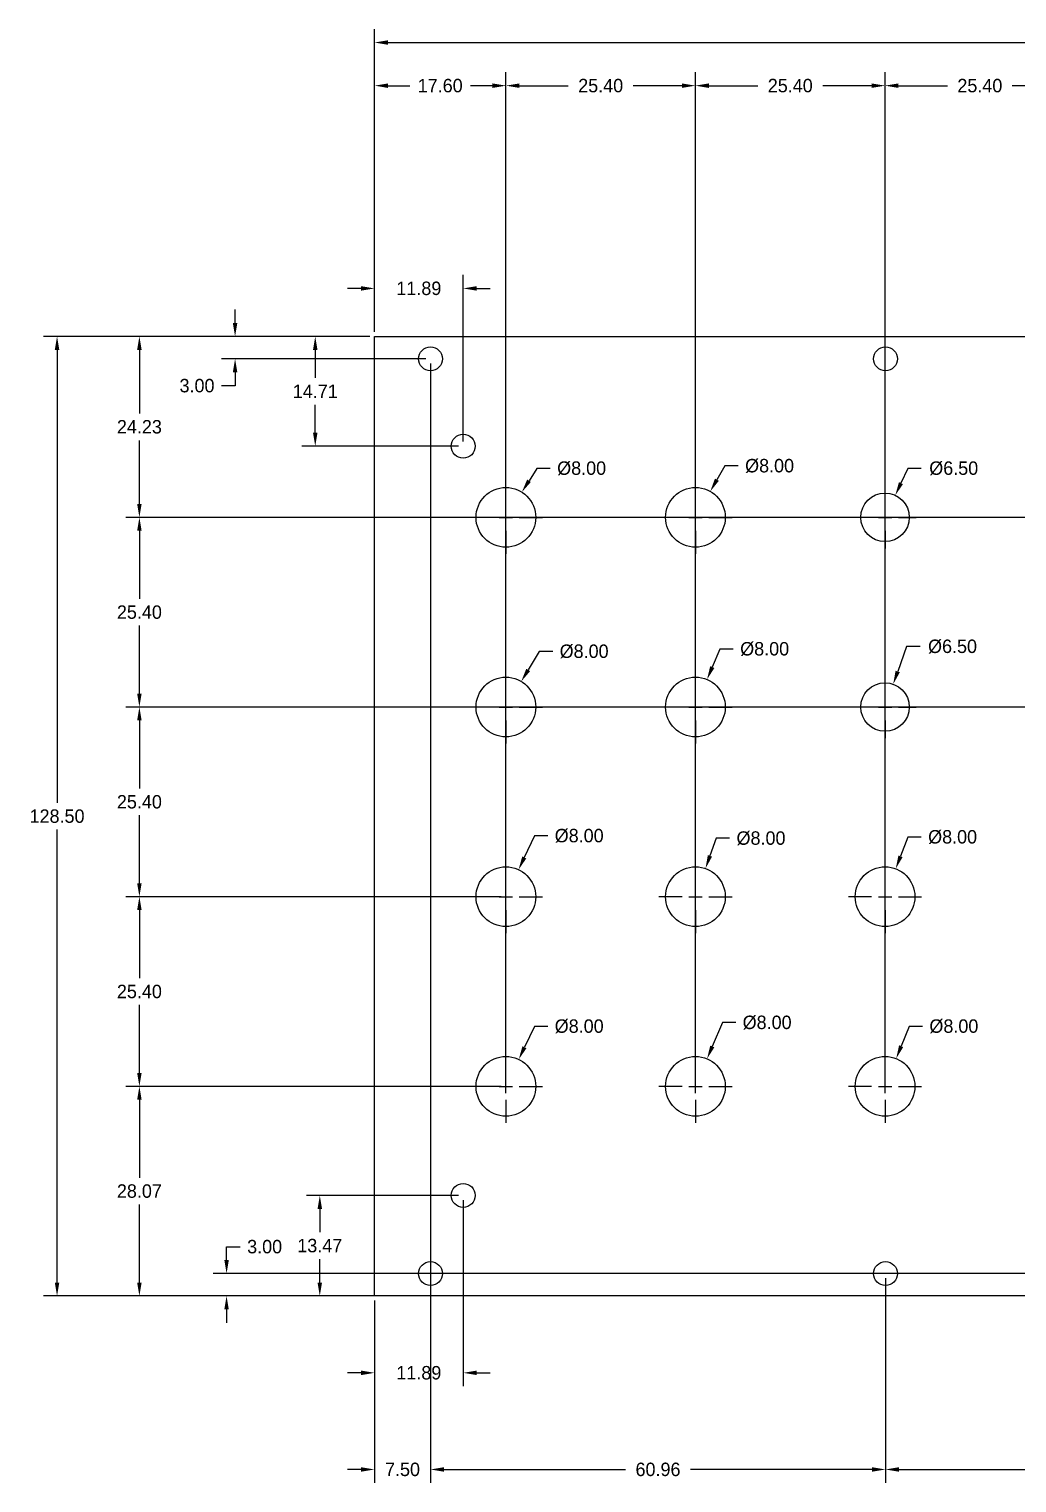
# Model space of a CAD drawing. Header units: millimetres. Extents: x -54 to 229, y -25 to 170.
# Drawn here: x -53.7 to 78.6, y -25 to 169.7 of the extents above; entities that cross this region are included whole.
import ezdxf

# ---------------------------------------------------------------- set-up
doc = ezdxf.new("R2010")
doc.units = ezdxf.units.MM
doc.header["$MEASUREMENT"] = 0
for name, color, linetype in [('Dimensions', 1, 'Continuous'), ('Dimensions 2', 1, 'Continuous'), ('Panel', 7, 'Continuous')]:
    doc.layers.add(name, color=color, linetype=linetype)
doc.dimstyles.get("Standard").update_dxf_attribs({"dimscale": 10, "dimtxt": 0.18, "dimasz": 0.18, "dimexe": 0.18, "dimexo": 0.0625, "dimgap": 0.09, "dimtad": 0, "dimtih": 1, "dimtoh": 1, "dimzin": 0, "dimdsep": 46, "dimtxsty": 'Standard', "dimcen": -0.09, "dimadec": 0, "dimazin": 0, "dimtfac": 1, "dimtdec": 4, "dimtofl": 0, "dimtmove": 0, "dimatfit": 3, "dimfxl": 1, "dimtolj": 1, "dimtzin": 0, "dimarcsym": 0})

# ---------------------------------------------------------------- blocks, each defined once
blk = doc.blocks.new('*D3')
at = {"layer": 'Defpoints', "color": 0, "transparency": 16777216}
for p in [(12.3, 107.65), (8.02, 100.89)]:
    blk.add_point(p, dxfattribs=at)
at = {"layer": 'Dimensions', "color": 0, "transparency": 16777216}
for p, q in [((10.16, 106.07), (10.16, 109.17)), ((10.16, 103.37), (10.16, 105.17)), ((8.36, 104.27), (5.26, 104.27)), ((9.26, 104.27), (11.06, 104.27)), ((11.96, 104.27), (15.06, 104.27)), ((10.16, 102.47), (10.16, 99.37))]:
    blk.add_line(p, q, dxfattribs=at)
at = {"layer": 'Dimensions', "color": 0, "lineweight": -2, "transparency": 16777216}
for p, q in [((14.31, 110.83), (13.26, 109.17)), ((16.11, 110.83), (14.31, 110.83))]:
    blk.add_line(p, q, dxfattribs=at)
at = {"layer": 'Dimensions', "color": 0, "transparency": 16777216}
blk.add_solid([(13.01, 109.33), (13.51, 109.01), (12.3, 107.65)], dxfattribs=at)
at = {"layer": 'Dimensions', "color": 0, "transparency": 16777216, "insert": (20.31, 110.83), "char_height": 1.8, "attachment_point": 5}
blk.add_mtext('\\A1;%%c8.00', dxfattribs=at)
blk = doc.blocks.new('*D4')
at = {"layer": 'Defpoints', "color": 0, "transparency": 16777216}
for p in [(62.33, 107.22), (59.59, 101.32)]:
    blk.add_point(p, dxfattribs=at)
at = {"layer": 'Dimensions', "color": 0, "lineweight": -2, "transparency": 16777216}
for p, q in [((64.01, 110.83), (63.09, 108.85)), ((65.81, 110.83), (64.01, 110.83))]:
    blk.add_line(p, q, dxfattribs=at)
at = {"layer": 'Dimensions', "color": 0, "transparency": 16777216}
for p, q in [((60.96, 106.07), (60.96, 108.42)), ((60.96, 103.37), (60.96, 105.17)), ((59.16, 104.27), (56.81, 104.27)), ((60.06, 104.27), (61.86, 104.27)), ((62.76, 104.27), (65.11, 104.27)), ((60.96, 102.47), (60.96, 100.12))]:
    blk.add_line(p, q, dxfattribs=at)
blk.add_solid([(62.82, 108.98), (63.36, 108.72), (62.33, 107.22)], dxfattribs=at)
at = {"layer": 'Dimensions', "color": 0, "transparency": 16777216, "insert": (70.16, 110.83), "char_height": 1.8, "attachment_point": 5}
blk.add_mtext('\\A1;%%c6.50', dxfattribs=at)
blk = doc.blocks.new('*D5')
at = {"layer": 'Defpoints', "color": 0, "transparency": 16777216}
for p in [(62.05, 81.93), (59.87, 75.81)]:
    blk.add_point(p, dxfattribs=at)
at = {"layer": 'Dimensions', "color": 0, "lineweight": -2, "transparency": 16777216}
for p, q in [((63.85, 86.97), (62.66, 83.63)), ((65.65, 86.97), (63.85, 86.97))]:
    blk.add_line(p, q, dxfattribs=at)
at = {"layer": 'Dimensions', "color": 0, "transparency": 16777216}
for p, q in [((60.96, 80.67), (60.96, 83.02)), ((59.16, 78.87), (56.81, 78.87)), ((60.06, 78.87), (61.86, 78.87)), ((60.96, 77.97), (60.96, 79.77)), ((62.76, 78.87), (65.11, 78.87)), ((60.96, 77.07), (60.96, 74.72))]:
    blk.add_line(p, q, dxfattribs=at)
blk.add_solid([(62.37, 83.73), (62.94, 83.53), (62.05, 81.93)], dxfattribs=at)
at = {"layer": 'Dimensions', "color": 0, "transparency": 16777216, "insert": (70, 86.97), "char_height": 1.8, "attachment_point": 5}
blk.add_mtext('\\A1;%%c6.50', dxfattribs=at)
blk = doc.blocks.new('*D8')
at = {"layer": 'Defpoints', "color": 0, "transparency": 16777216}
for p in [(37.54, 107.74), (33.58, 100.8)]:
    blk.add_point(p, dxfattribs=at)
at = {"layer": 'Dimensions', "color": 0, "lineweight": -2, "transparency": 16777216}
for p, q in [((39.49, 111.16), (38.43, 109.31)), ((41.29, 111.16), (39.49, 111.16))]:
    blk.add_line(p, q, dxfattribs=at)
at = {"layer": 'Dimensions', "color": 0, "transparency": 16777216}
for p, q in [((35.56, 106.07), (35.56, 109.17)), ((35.56, 103.37), (35.56, 105.17)), ((33.76, 104.27), (30.66, 104.27)), ((34.66, 104.27), (36.46, 104.27)), ((37.36, 104.27), (40.46, 104.27)), ((35.56, 102.47), (35.56, 99.37))]:
    blk.add_line(p, q, dxfattribs=at)
blk.add_solid([(38.17, 109.46), (38.69, 109.16), (37.54, 107.74)], dxfattribs=at)
at = {"layer": 'Dimensions', "color": 0, "transparency": 16777216, "insert": (45.49, 111.16), "char_height": 1.8, "attachment_point": 5}
blk.add_mtext('\\A1;%%c8.00', dxfattribs=at)
blk = doc.blocks.new('*D13')
at = {"layer": 'Defpoints', "color": 0, "transparency": 16777216}
for p in [(12.22, 82.3), (8.1, 75.44)]:
    blk.add_point(p, dxfattribs=at)
at = {"layer": 'Dimensions', "color": 0, "lineweight": -2, "transparency": 16777216}
for p, q in [((14.64, 86.31), (13.15, 83.84)), ((16.44, 86.31), (14.64, 86.31))]:
    blk.add_line(p, q, dxfattribs=at)
at = {"layer": 'Dimensions', "color": 0, "transparency": 16777216}
for p, q in [((10.16, 80.67), (10.16, 83.77)), ((8.36, 78.87), (5.26, 78.87)), ((9.26, 78.87), (11.06, 78.87)), ((10.16, 77.97), (10.16, 79.77)), ((11.96, 78.87), (15.06, 78.87)), ((10.16, 77.07), (10.16, 73.97))]:
    blk.add_line(p, q, dxfattribs=at)
blk.add_solid([(12.89, 83.99), (13.41, 83.68), (12.22, 82.3)], dxfattribs=at)
at = {"layer": 'Dimensions', "color": 0, "transparency": 16777216, "insert": (20.64, 86.31), "char_height": 1.8, "attachment_point": 5}
blk.add_mtext('\\A1;%%c8.00', dxfattribs=at)
blk = doc.blocks.new('*D14')
at = {"layer": 'Defpoints', "color": 0, "transparency": 16777216}
for p in [(37.11, 82.56), (34.01, 75.18)]:
    blk.add_point(p, dxfattribs=at)
at = {"layer": 'Dimensions', "color": 0, "lineweight": -2, "transparency": 16777216}
for p, q in [((38.83, 86.64), (37.81, 84.22)), ((40.63, 86.64), (38.83, 86.64))]:
    blk.add_line(p, q, dxfattribs=at)
at = {"layer": 'Dimensions', "color": 0, "transparency": 16777216}
for p, q in [((35.56, 80.67), (35.56, 83.77)), ((33.76, 78.87), (30.66, 78.87)), ((34.66, 78.87), (36.46, 78.87)), ((35.56, 77.97), (35.56, 79.77)), ((37.36, 78.87), (40.46, 78.87)), ((35.56, 77.07), (35.56, 73.97))]:
    blk.add_line(p, q, dxfattribs=at)
blk.add_solid([(37.53, 84.33), (38.09, 84.1), (37.11, 82.56)], dxfattribs=at)
at = {"layer": 'Dimensions', "color": 0, "transparency": 16777216, "insert": (44.83, 86.64), "char_height": 1.8, "attachment_point": 5}
blk.add_mtext('\\A1;%%c8.00', dxfattribs=at)
blk = doc.blocks.new('*D18')
at = {"layer": 'Defpoints', "color": 0, "transparency": 16777216}
for p in [(11.86, 57.09), (8.46, 49.85)]:
    blk.add_point(p, dxfattribs=at)
at = {"layer": 'Dimensions', "color": 0, "lineweight": -2, "transparency": 16777216}
for p, q in [((13.98, 61.62), (12.62, 58.72)), ((15.78, 61.62), (13.98, 61.62))]:
    blk.add_line(p, q, dxfattribs=at)
at = {"layer": 'Dimensions', "color": 0, "transparency": 16777216}
for p, q in [((10.16, 55.27), (10.16, 58.37)), ((8.36, 53.47), (5.26, 53.47)), ((9.26, 53.47), (11.06, 53.47)), ((10.16, 52.57), (10.16, 54.37)), ((11.96, 53.47), (15.06, 53.47)), ((10.16, 51.67), (10.16, 48.57))]:
    blk.add_line(p, q, dxfattribs=at)
blk.add_solid([(12.35, 58.85), (12.89, 58.59), (11.86, 57.09)], dxfattribs=at)
at = {"layer": 'Dimensions', "color": 0, "transparency": 16777216, "insert": (19.98, 61.62), "char_height": 1.8, "attachment_point": 5}
blk.add_mtext('\\A1;%%c8.00', dxfattribs=at)
blk = doc.blocks.new('*D19')
at = {"layer": 'Defpoints', "color": 0, "transparency": 16777216}
for p in [(36.9, 57.24), (34.22, 49.7)]:
    blk.add_point(p, dxfattribs=at)
at = {"layer": 'Dimensions', "color": 0, "lineweight": -2, "transparency": 16777216}
for p, q in [((38.34, 61.29), (37.5, 58.94)), ((40.14, 61.29), (38.34, 61.29))]:
    blk.add_line(p, q, dxfattribs=at)
at = {"layer": 'Dimensions', "color": 0, "transparency": 16777216}
for p, q in [((35.56, 55.27), (35.56, 58.37)), ((33.76, 53.47), (30.66, 53.47)), ((34.66, 53.47), (36.46, 53.47)), ((35.56, 52.57), (35.56, 54.37)), ((37.36, 53.47), (40.46, 53.47)), ((35.56, 51.67), (35.56, 48.57))]:
    blk.add_line(p, q, dxfattribs=at)
blk.add_solid([(37.22, 59.04), (37.78, 58.84), (36.9, 57.24)], dxfattribs=at)
at = {"layer": 'Dimensions', "color": 0, "transparency": 16777216, "insert": (44.34, 61.29), "char_height": 1.8, "attachment_point": 5}
blk.add_mtext('\\A1;%%c8.00', dxfattribs=at)
blk = doc.blocks.new('*D20')
at = {"layer": 'Defpoints', "color": 0, "transparency": 16777216}
for p in [(62.39, 57.21), (59.53, 49.73)]:
    blk.add_point(p, dxfattribs=at)
at = {"layer": 'Dimensions', "color": 0, "lineweight": -2, "transparency": 16777216}
for p, q in [((64.01, 61.46), (63.03, 58.89)), ((65.81, 61.46), (64.01, 61.46))]:
    blk.add_line(p, q, dxfattribs=at)
at = {"layer": 'Dimensions', "color": 0, "transparency": 16777216}
for p, q in [((60.96, 55.27), (60.96, 58.37)), ((59.16, 53.47), (56.06, 53.47)), ((60.06, 53.47), (61.86, 53.47)), ((60.96, 52.57), (60.96, 54.37)), ((62.76, 53.47), (65.86, 53.47)), ((60.96, 51.67), (60.96, 48.57))]:
    blk.add_line(p, q, dxfattribs=at)
blk.add_solid([(62.75, 58.99), (63.31, 58.78), (62.39, 57.21)], dxfattribs=at)
at = {"layer": 'Dimensions', "color": 0, "transparency": 16777216, "insert": (70.01, 61.46), "char_height": 1.8, "attachment_point": 5}
blk.add_mtext('\\A1;%%c8.00', dxfattribs=at)
blk = doc.blocks.new('*D23')
at = {"layer": 'Defpoints', "color": 0, "transparency": 16777216}
for p in [(11.88, 31.68), (8.44, 24.46)]:
    blk.add_point(p, dxfattribs=at)
at = {"layer": 'Dimensions', "color": 0, "lineweight": -2, "transparency": 16777216}
for p, q in [((13.98, 36.11), (12.65, 33.31)), ((15.78, 36.11), (13.98, 36.11))]:
    blk.add_line(p, q, dxfattribs=at)
at = {"layer": 'Dimensions', "color": 0, "transparency": 16777216}
for p, q in [((10.16, 29.87), (10.16, 32.97)), ((8.36, 28.07), (5.26, 28.07)), ((9.26, 28.07), (11.06, 28.07)), ((10.16, 27.17), (10.16, 28.97)), ((11.96, 28.07), (15.06, 28.07)), ((10.16, 26.27), (10.16, 23.17))]:
    blk.add_line(p, q, dxfattribs=at)
blk.add_solid([(12.38, 33.44), (12.92, 33.18), (11.88, 31.68)], dxfattribs=at)
at = {"layer": 'Dimensions', "color": 0, "transparency": 16777216, "insert": (19.98, 36.11), "char_height": 1.8, "attachment_point": 5}
blk.add_mtext('\\A1;%%c8.00', dxfattribs=at)
blk = doc.blocks.new('*D24')
at = {"layer": 'Defpoints', "color": 0, "transparency": 16777216}
for p in [(37.11, 31.76), (34.01, 24.38)]:
    blk.add_point(p, dxfattribs=at)
at = {"layer": 'Dimensions', "color": 0, "lineweight": -2, "transparency": 16777216}
for p, q in [((39.16, 36.61), (37.81, 33.41)), ((40.96, 36.61), (39.16, 36.61))]:
    blk.add_line(p, q, dxfattribs=at)
at = {"layer": 'Dimensions', "color": 0, "transparency": 16777216}
for p, q in [((35.56, 29.87), (35.56, 32.97)), ((33.76, 28.07), (30.66, 28.07)), ((34.66, 28.07), (36.46, 28.07)), ((35.56, 27.17), (35.56, 28.97)), ((37.36, 28.07), (40.46, 28.07)), ((35.56, 26.27), (35.56, 23.17))]:
    blk.add_line(p, q, dxfattribs=at)
blk.add_solid([(37.54, 33.53), (38.09, 33.3), (37.11, 31.76)], dxfattribs=at)
at = {"layer": 'Dimensions', "color": 0, "transparency": 16777216, "insert": (45.16, 36.61), "char_height": 1.8, "attachment_point": 5}
blk.add_mtext('\\A1;%%c8.00', dxfattribs=at)
blk = doc.blocks.new('*D25')
at = {"layer": 'Defpoints', "color": 0, "transparency": 16777216}
for p in [(62.45, 31.78), (59.47, 24.36)]:
    blk.add_point(p, dxfattribs=at)
at = {"layer": 'Dimensions', "color": 0, "lineweight": -2, "transparency": 16777216}
for p, q in [((64.18, 36.11), (63.11, 33.46)), ((65.98, 36.11), (64.18, 36.11))]:
    blk.add_line(p, q, dxfattribs=at)
at = {"layer": 'Dimensions', "color": 0, "transparency": 16777216}
for p, q in [((60.96, 29.87), (60.96, 32.97)), ((59.16, 28.07), (56.06, 28.07)), ((60.06, 28.07), (61.86, 28.07)), ((60.96, 27.17), (60.96, 28.97)), ((62.76, 28.07), (65.86, 28.07)), ((60.96, 26.27), (60.96, 23.17))]:
    blk.add_line(p, q, dxfattribs=at)
blk.add_solid([(62.84, 33.57), (63.39, 33.34), (62.45, 31.78)], dxfattribs=at)
at = {"layer": 'Dimensions', "color": 0, "transparency": 16777216, "insert": (70.18, 36.11), "char_height": 1.8, "attachment_point": 5}
blk.add_mtext('\\A1;%%c8.00', dxfattribs=at)
blk = doc.blocks.new('*D32')
at = {"layer": 'Defpoints', "color": 0, "transparency": 16777216}
for p in [(10.16, 162.08), (-7.44, 128.5), (10.16, 104.27)]:
    blk.add_point(p, dxfattribs=at)
at = {"layer": 'Dimensions 2', "color": 0, "lineweight": -2, "transparency": 16777216}
for p, q in [((-7.44, 129.12), (-7.44, 163.88)), ((10.16, 104.89), (10.16, 163.88)), ((-5.64, 162.08), (-2.69, 162.08)), ((8.36, 162.08), (5.41, 162.08))]:
    blk.add_line(p, q, dxfattribs=at)
at = {"layer": 'Dimensions 2', "color": 0, "transparency": 16777216}
for points in [[(-5.64, 162.38), (-5.64, 161.78), (-7.44, 162.08)], [(8.36, 162.38), (8.36, 161.78), (10.16, 162.08)]]:
    blk.add_solid(points, dxfattribs=at)
at = {"layer": 'Dimensions 2', "color": 0, "transparency": 16777216, "insert": (1.36, 162.08), "char_height": 1.8, "attachment_point": 5}
blk.add_mtext('\\A1;17.60', dxfattribs=at)
blk = doc.blocks.new('*D33')
at = {"layer": 'Defpoints', "color": 0, "transparency": 16777216}
for p in [(35.56, 162.08), (10.16, 28.07), (35.56, 28.07)]:
    blk.add_point(p, dxfattribs=at)
at = {"layer": 'Dimensions 2', "color": 0, "lineweight": -2, "transparency": 16777216}
for p, q in [((10.16, 28.7), (10.16, 163.88)), ((35.56, 28.7), (35.56, 163.88)), ((11.96, 162.08), (18.51, 162.08)), ((33.76, 162.08), (27.21, 162.08))]:
    blk.add_line(p, q, dxfattribs=at)
at = {"layer": 'Dimensions 2', "color": 0, "transparency": 16777216}
for points in [[(11.96, 162.38), (11.96, 161.78), (10.16, 162.08)], [(33.76, 162.38), (33.76, 161.78), (35.56, 162.08)]]:
    blk.add_solid(points, dxfattribs=at)
at = {"layer": 'Dimensions 2', "color": 0, "transparency": 16777216, "insert": (22.86, 162.08), "char_height": 1.8, "attachment_point": 5}
blk.add_mtext('\\A1;25.40', dxfattribs=at)
blk = doc.blocks.new('*D34')
at = {"layer": 'Defpoints', "color": 0, "transparency": 16777216}
for p in [(60.96, 162.08), (35.56, 104.27), (60.96, 104.27)]:
    blk.add_point(p, dxfattribs=at)
at = {"layer": 'Dimensions 2', "color": 0, "lineweight": -2, "transparency": 16777216}
for p, q in [((35.56, 104.89), (35.56, 163.88)), ((60.96, 104.89), (60.96, 163.88)), ((37.36, 162.08), (43.91, 162.08)), ((59.16, 162.08), (52.61, 162.08))]:
    blk.add_line(p, q, dxfattribs=at)
at = {"layer": 'Dimensions 2', "color": 0, "transparency": 16777216}
for points in [[(37.36, 162.38), (37.36, 161.78), (35.56, 162.08)], [(59.16, 162.38), (59.16, 161.78), (60.96, 162.08)]]:
    blk.add_solid(points, dxfattribs=at)
at = {"layer": 'Dimensions 2', "color": 0, "transparency": 16777216, "insert": (48.26, 162.08), "char_height": 1.8, "attachment_point": 5}
blk.add_mtext('\\A1;25.40', dxfattribs=at)
blk = doc.blocks.new('*D35')
at = {"layer": 'Defpoints', "color": 0, "transparency": 16777216}
for p in [(86.36, 162.08), (60.96, 28.07), (86.36, 28.07)]:
    blk.add_point(p, dxfattribs=at)
at = {"layer": 'Dimensions 2', "color": 0, "lineweight": -2, "transparency": 16777216}
for p, q in [((60.96, 28.7), (60.96, 163.88)), ((86.36, 28.7), (86.36, 163.88)), ((62.76, 162.08), (69.31, 162.08)), ((84.56, 162.08), (78.01, 162.08))]:
    blk.add_line(p, q, dxfattribs=at)
at = {"layer": 'Dimensions 2', "color": 0, "transparency": 16777216}
for points in [[(62.76, 162.38), (62.76, 161.78), (60.96, 162.08)], [(84.56, 162.38), (84.56, 161.78), (86.36, 162.08)]]:
    blk.add_solid(points, dxfattribs=at)
at = {"layer": 'Dimensions 2', "color": 0, "transparency": 16777216, "insert": (73.66, 162.08), "char_height": 1.8, "attachment_point": 5}
blk.add_mtext('\\A1;25.40', dxfattribs=at)
blk = doc.blocks.new('*D41')
at = {"layer": 'Defpoints', "color": 0, "transparency": 16777216}
for p in [(205.56, 167.86), (-7.44, 128.5), (205.56, 128.5)]:
    blk.add_point(p, dxfattribs=at)
at = {"layer": 'Dimensions 2', "color": 0, "lineweight": -2, "transparency": 16777216}
for p, q in [((-7.44, 129.12), (-7.44, 169.66)), ((205.56, 129.12), (205.56, 169.66)), ((-5.64, 167.86), (94.26, 167.86)), ((203.76, 167.86), (103.86, 167.86))]:
    blk.add_line(p, q, dxfattribs=at)
at = {"layer": 'Dimensions 2', "color": 0, "transparency": 16777216}
for points in [[(-5.64, 168.16), (-5.64, 167.56), (-7.44, 167.86)], [(203.76, 168.16), (203.76, 167.56), (205.56, 167.86)]]:
    blk.add_solid(points, dxfattribs=at)
at = {"layer": 'Dimensions 2', "color": 0, "transparency": 16777216, "insert": (99.06, 167.86), "char_height": 1.8, "attachment_point": 5}
blk.add_mtext('\\A1;213.00', dxfattribs=at)
blk = doc.blocks.new('*D42')
at = {"layer": 'Defpoints', "color": 0, "transparency": 16777216}
for p in [(-7.44, 128.5), (-38.94, 104.27), (10.16, 104.27)]:
    blk.add_point(p, dxfattribs=at)
at = {"layer": 'Dimensions 2', "color": 0, "lineweight": -2, "transparency": 16777216}
for p, q in [((-8.07, 128.5), (-40.74, 128.5)), ((-38.94, 126.7), (-38.94, 118.19)), ((-38.94, 106.07), (-38.94, 114.58)), ((9.54, 104.27), (-40.74, 104.27))]:
    blk.add_line(p, q, dxfattribs=at)
at = {"layer": 'Dimensions 2', "color": 0, "transparency": 16777216}
for points in [[(-39.24, 126.7), (-38.64, 126.7), (-38.94, 128.5)], [(-39.24, 106.07), (-38.64, 106.07), (-38.94, 104.27)]]:
    blk.add_solid(points, dxfattribs=at)
at = {"layer": 'Dimensions 2', "color": 0, "transparency": 16777216, "insert": (-38.94, 116.39), "char_height": 1.8, "attachment_point": 5}
blk.add_mtext('\\A1;24.23', dxfattribs=at)
blk = doc.blocks.new('*D43')
at = {"layer": 'Defpoints', "color": 0, "transparency": 16777216}
for p in [(177.8, 104.27), (-38.94, 78.87), (157.48, 78.87)]:
    blk.add_point(p, dxfattribs=at)
at = {"layer": 'Dimensions 2', "color": 0, "lineweight": -2, "transparency": 16777216}
for p, q in [((177.18, 104.27), (-40.74, 104.27)), ((-38.94, 102.47), (-38.94, 93.37)), ((-38.94, 80.67), (-38.94, 89.77)), ((156.85, 78.87), (-40.74, 78.87))]:
    blk.add_line(p, q, dxfattribs=at)
at = {"layer": 'Dimensions 2', "color": 0, "transparency": 16777216}
for points in [[(-39.24, 102.47), (-38.64, 102.47), (-38.94, 104.27)], [(-39.24, 80.67), (-38.64, 80.67), (-38.94, 78.87)]]:
    blk.add_solid(points, dxfattribs=at)
at = {"layer": 'Dimensions 2', "color": 0, "transparency": 16777216, "insert": (-38.94, 91.57), "char_height": 1.8, "attachment_point": 5}
blk.add_mtext('\\A1;25.40', dxfattribs=at)
blk = doc.blocks.new('*D44')
at = {"layer": 'Defpoints', "color": 0, "transparency": 16777216}
for p in [(10.16, 78.87), (-38.94, 53.47), (10.16, 53.47)]:
    blk.add_point(p, dxfattribs=at)
at = {"layer": 'Dimensions 2', "color": 0, "lineweight": -2, "transparency": 16777216}
for p, q in [((9.54, 78.87), (-40.74, 78.87)), ((-38.94, 77.07), (-38.94, 67.97)), ((-38.94, 55.27), (-38.94, 64.37)), ((9.54, 53.47), (-40.74, 53.47))]:
    blk.add_line(p, q, dxfattribs=at)
at = {"layer": 'Dimensions 2', "color": 0, "transparency": 16777216}
for points in [[(-39.24, 77.07), (-38.64, 77.07), (-38.94, 78.87)], [(-39.24, 55.27), (-38.64, 55.27), (-38.94, 53.47)]]:
    blk.add_solid(points, dxfattribs=at)
at = {"layer": 'Dimensions 2', "color": 0, "transparency": 16777216, "insert": (-38.94, 66.17), "char_height": 1.8, "attachment_point": 5}
blk.add_mtext('\\A1;25.40', dxfattribs=at)
blk = doc.blocks.new('*D45')
at = {"layer": 'Defpoints', "color": 0, "transparency": 16777216}
for p in [(10.16, 53.47), (-38.94, 28.07), (10.16, 28.07)]:
    blk.add_point(p, dxfattribs=at)
at = {"layer": 'Dimensions 2', "color": 0, "lineweight": -2, "transparency": 16777216}
for p, q in [((9.54, 53.47), (-40.74, 53.47)), ((-38.94, 51.67), (-38.94, 42.57)), ((-38.94, 29.87), (-38.94, 38.97)), ((9.54, 28.07), (-40.74, 28.07))]:
    blk.add_line(p, q, dxfattribs=at)
at = {"layer": 'Dimensions 2', "color": 0, "transparency": 16777216}
for points in [[(-39.24, 51.67), (-38.64, 51.67), (-38.94, 53.47)], [(-39.24, 29.87), (-38.64, 29.87), (-38.94, 28.07)]]:
    blk.add_solid(points, dxfattribs=at)
at = {"layer": 'Dimensions 2', "color": 0, "transparency": 16777216, "insert": (-38.94, 40.77), "char_height": 1.8, "attachment_point": 5}
blk.add_mtext('\\A1;25.40', dxfattribs=at)
blk = doc.blocks.new('*D46')
at = {"layer": 'Defpoints', "color": 0, "transparency": 16777216}
for p in [(10.16, 28.07), (-38.94, 0), (10.16, 0)]:
    blk.add_point(p, dxfattribs=at)
at = {"layer": 'Dimensions 2', "color": 0, "lineweight": -2, "transparency": 16777216}
for p, q in [((9.53, 28.07), (-40.74, 28.07)), ((-38.94, 26.27), (-38.94, 15.84)), ((-38.94, 1.8), (-38.94, 12.24)), ((9.53, 0), (-40.74, 0))]:
    blk.add_line(p, q, dxfattribs=at)
at = {"layer": 'Dimensions 2', "color": 0, "transparency": 16777216}
for points in [[(-39.24, 26.27), (-38.64, 26.27), (-38.94, 28.07)], [(-39.24, 1.8), (-38.64, 1.8), (-38.94, 0)]]:
    blk.add_solid(points, dxfattribs=at)
at = {"layer": 'Dimensions 2', "color": 0, "transparency": 16777216, "insert": (-38.94, 14.04), "char_height": 1.8, "attachment_point": 5}
blk.add_mtext('\\A1;28.07', dxfattribs=at)
blk = doc.blocks.new('*D47')
at = {"layer": 'Defpoints', "color": 0, "transparency": 16777216}
for p in [(-7.44, 128.5), (-49.97, 0), (-7.44, 0)]:
    blk.add_point(p, dxfattribs=at)
at = {"layer": 'Dimensions 2', "color": 0, "lineweight": -2, "transparency": 16777216}
for p, q in [((-8.07, 128.5), (-51.77, 128.5)), ((-49.97, 126.7), (-49.97, 66.05)), ((-49.97, 1.8), (-49.97, 62.45)), ((-8.07, 0), (-51.77, 0))]:
    blk.add_line(p, q, dxfattribs=at)
at = {"layer": 'Dimensions 2', "color": 0, "transparency": 16777216}
for points in [[(-50.27, 126.7), (-49.67, 126.7), (-49.97, 128.5)], [(-50.27, 1.8), (-49.67, 1.8), (-49.97, 0)]]:
    blk.add_solid(points, dxfattribs=at)
at = {"layer": 'Dimensions 2', "color": 0, "transparency": 16777216, "insert": (-49.97, 64.25), "char_height": 1.8, "attachment_point": 5}
blk.add_mtext('\\A1;128.50', dxfattribs=at)
blk = doc.blocks.new('*D48')
at = {"layer": 'Defpoints', "color": 0, "transparency": 16777216}
for p in [(4.45, 134.93), (-7.44, 128.5), (4.45, 113.8)]:
    blk.add_point(p, dxfattribs=at)
at = {"layer": 'Dimensions 2', "color": 0, "lineweight": -2, "transparency": 16777216}
for p, q in [((-7.44, 129.12), (-7.44, 136.73)), ((4.45, 114.42), (4.45, 136.73)), ((-9.24, 134.93), (-11.04, 134.93)), ((6.25, 134.93), (8.05, 134.93))]:
    blk.add_line(p, q, dxfattribs=at)
at = {"layer": 'Dimensions 2', "color": 0, "transparency": 16777216}
for points in [[(-9.24, 135.23), (-9.24, 134.63), (-7.44, 134.93)], [(6.25, 135.23), (6.25, 134.63), (4.45, 134.93)]]:
    blk.add_solid(points, dxfattribs=at)
at = {"layer": 'Dimensions 2', "color": 0, "transparency": 16777216, "insert": (-1.5, 134.93), "char_height": 1.8, "attachment_point": 5}
blk.add_mtext('\\A1;11.89', dxfattribs=at)
blk = doc.blocks.new('*D49')
at = {"layer": 'Defpoints', "color": 0, "transparency": 16777216}
for p in [(-7.44, 128.5), (-15.38, 113.8), (4.45, 113.8)]:
    blk.add_point(p, dxfattribs=at)
at = {"layer": 'Dimensions 2', "color": 0, "lineweight": -2, "transparency": 16777216}
for p, q in [((-8.07, 128.5), (-17.18, 128.5)), ((-15.38, 126.7), (-15.38, 122.95)), ((-15.38, 115.59), (-15.38, 119.35)), ((3.82, 113.8), (-17.18, 113.8))]:
    blk.add_line(p, q, dxfattribs=at)
at = {"layer": 'Dimensions 2', "color": 0, "transparency": 16777216}
for points in [[(-15.68, 126.7), (-15.08, 126.7), (-15.38, 128.5)], [(-15.68, 115.59), (-15.08, 115.59), (-15.38, 113.8)]]:
    blk.add_solid(points, dxfattribs=at)
at = {"layer": 'Dimensions 2', "color": 0, "transparency": 16777216, "insert": (-15.38, 121.15), "char_height": 1.8, "attachment_point": 5}
blk.add_mtext('\\A1;14.71', dxfattribs=at)
blk = doc.blocks.new('*D50')
at = {"layer": 'Defpoints', "color": 0, "transparency": 16777216}
for p in [(4.44, 13.47), (-7.44, 0), (4.44, -10.29)]:
    blk.add_point(p, dxfattribs=at)
at = {"layer": 'Dimensions 2', "color": 0, "lineweight": -2, "transparency": 16777216}
for p, q in [((4.44, 12.85), (4.44, -12.09)), ((-7.44, -0.62), (-7.44, -12.09)), ((-9.24, -10.29), (-11.04, -10.29)), ((6.24, -10.29), (8.04, -10.29))]:
    blk.add_line(p, q, dxfattribs=at)
at = {"layer": 'Dimensions 2', "color": 0, "transparency": 16777216}
for points in [[(-9.24, -9.99), (-9.24, -10.59), (-7.44, -10.29)], [(6.24, -9.99), (6.24, -10.59), (4.44, -10.29)]]:
    blk.add_solid(points, dxfattribs=at)
at = {"layer": 'Dimensions 2', "color": 0, "transparency": 16777216, "insert": (-1.5, -10.29), "char_height": 1.8, "attachment_point": 5}
blk.add_mtext('\\A1;11.89', dxfattribs=at)
blk = doc.blocks.new('*D51')
at = {"layer": 'Defpoints', "color": 0, "transparency": 16777216}
for p in [(-14.77, 13.47), (4.45, 13.47), (-7.44, 0)]:
    blk.add_point(p, dxfattribs=at)
at = {"layer": 'Dimensions 2', "color": 0, "lineweight": -2, "transparency": 16777216}
for p, q in [((3.82, 13.47), (-16.57, 13.47)), ((-14.77, 11.67), (-14.77, 8.54)), ((-14.77, 1.8), (-14.77, 4.94)), ((-8.07, 0), (-16.57, 0))]:
    blk.add_line(p, q, dxfattribs=at)
at = {"layer": 'Dimensions 2', "color": 0, "transparency": 16777216}
for points in [[(-15.07, 11.67), (-14.47, 11.67), (-14.77, 13.47)], [(-15.07, 1.8), (-14.47, 1.8), (-14.77, 0)]]:
    blk.add_solid(points, dxfattribs=at)
at = {"layer": 'Dimensions 2', "color": 0, "transparency": 16777216, "insert": (-14.77, 6.74), "char_height": 1.8, "attachment_point": 5}
blk.add_mtext('\\A1;13.47', dxfattribs=at)
blk = doc.blocks.new('*D56')
at = {"layer": 'Defpoints', "color": 0, "transparency": 16777216}
for p in [(0.06, 3), (-7.44, 0), (0.06, -23.23)]:
    blk.add_point(p, dxfattribs=at)
at = {"layer": 'Dimensions 2', "color": 0, "lineweight": -2, "transparency": 16777216}
for p, q in [((0.06, 2.38), (0.06, -25.03)), ((-7.44, -0.62), (-7.44, -25.03)), ((-9.24, -23.23), (-11.04, -23.23)), ((1.86, -23.23), (3.66, -23.23))]:
    blk.add_line(p, q, dxfattribs=at)
at = {"layer": 'Dimensions 2', "color": 0, "transparency": 16777216}
for points in [[(-9.24, -22.93), (-9.24, -23.53), (-7.44, -23.23)], [(1.86, -22.93), (1.86, -23.53), (0.06, -23.23)]]:
    blk.add_solid(points, dxfattribs=at)
at = {"layer": 'Dimensions 2', "color": 0, "transparency": 16777216, "insert": (-3.69, -23.23), "char_height": 1.8, "attachment_point": 5}
blk.add_mtext('\\A1;7.50', dxfattribs=at)
blk = doc.blocks.new('*D57')
at = {"layer": 'Defpoints', "color": 0, "transparency": 16777216}
for p in [(0.06, 125.5), (61.02, 3), (61.02, -23.23)]:
    blk.add_point(p, dxfattribs=at)
at = {"layer": 'Dimensions 2', "color": 0, "lineweight": -2, "transparency": 16777216}
for p, q in [((0.06, 124.88), (0.06, -25.03)), ((61.02, 2.38), (61.02, -25.03)), ((1.86, -23.23), (26.19, -23.23)), ((59.22, -23.23), (34.89, -23.23))]:
    blk.add_line(p, q, dxfattribs=at)
at = {"layer": 'Dimensions 2', "color": 0, "transparency": 16777216}
for points in [[(1.86, -22.93), (1.86, -23.53), (0.06, -23.23)], [(59.22, -22.93), (59.22, -23.53), (61.02, -23.23)]]:
    blk.add_solid(points, dxfattribs=at)
at = {"layer": 'Dimensions 2', "color": 0, "transparency": 16777216, "insert": (30.54, -23.23), "char_height": 1.8, "attachment_point": 5}
blk.add_mtext('\\A1;60.96', dxfattribs=at)
blk = doc.blocks.new('*D58')
at = {"layer": 'Defpoints', "color": 0, "transparency": 16777216}
for p in [(61.02, 3), (137.22, 3), (137.22, -23.23)]:
    blk.add_point(p, dxfattribs=at)
at = {"layer": 'Dimensions 2', "color": 0, "lineweight": -2, "transparency": 16777216}
for p, q in [((61.02, 2.38), (61.02, -25.03)), ((137.22, 2.38), (137.22, -25.03)), ((62.82, -23.23), (94.77, -23.23)), ((135.42, -23.23), (103.47, -23.23))]:
    blk.add_line(p, q, dxfattribs=at)
at = {"layer": 'Dimensions 2', "color": 0, "transparency": 16777216}
for points in [[(62.82, -22.93), (62.82, -23.53), (61.02, -23.23)], [(135.42, -22.93), (135.42, -23.53), (137.22, -23.23)]]:
    blk.add_solid(points, dxfattribs=at)
at = {"layer": 'Dimensions 2', "color": 0, "transparency": 16777216, "insert": (99.12, -23.23), "char_height": 1.8, "attachment_point": 5}
blk.add_mtext('\\A1;76.20', dxfattribs=at)
blk = doc.blocks.new('*D80')
at = {"layer": 'Defpoints', "color": 0, "transparency": 16777216}
for p in [(-27.26, 3), (198.18, 3), (-7.44, 0)]:
    blk.add_point(p, dxfattribs=at)
at = {"layer": 'Dimensions 2', "color": 0, "lineweight": -2, "transparency": 16777216}
for p, q in [((-27.26, 4.8), (-27.26, 6.6)), ((-27.26, 6.6), (-25.46, 6.6)), ((197.56, 3), (-29.06, 3)), ((-8.07, 0), (-29.06, 0)), ((-27.26, -1.8), (-27.26, -3.6))]:
    blk.add_line(p, q, dxfattribs=at)
at = {"layer": 'Dimensions 2', "color": 0, "transparency": 16777216}
for points in [[(-27.56, 4.8), (-26.96, 4.8), (-27.26, 3)], [(-27.56, -1.8), (-26.96, -1.8), (-27.26, 0)]]:
    blk.add_solid(points, dxfattribs=at)
at = {"layer": 'Dimensions 2', "color": 0, "transparency": 16777216, "insert": (-22.16, 6.6), "char_height": 1.8, "attachment_point": 5}
blk.add_mtext('\\A1;3.00', dxfattribs=at)
blk = doc.blocks.new('*D81')
at = {"layer": 'Defpoints', "color": 0, "transparency": 16777216}
for p in [(-7.44, 128.5), (-26.12, 125.5), (0.06, 125.5)]:
    blk.add_point(p, dxfattribs=at)
at = {"layer": 'Dimensions 2', "color": 0, "lineweight": -2, "transparency": 16777216}
for p, q in [((-26.12, 130.3), (-26.12, 132.1)), ((-8.07, 128.5), (-27.92, 128.5)), ((-0.56, 125.5), (-27.92, 125.5)), ((-26.12, 123.7), (-26.12, 121.9)), ((-26.12, 121.9), (-27.92, 121.9))]:
    blk.add_line(p, q, dxfattribs=at)
at = {"layer": 'Dimensions 2', "color": 0, "transparency": 16777216}
for points in [[(-26.42, 130.3), (-25.82, 130.3), (-26.12, 128.5)], [(-26.42, 123.7), (-25.82, 123.7), (-26.12, 125.5)]]:
    blk.add_solid(points, dxfattribs=at)
at = {"layer": 'Dimensions 2', "color": 0, "transparency": 16777216, "insert": (-31.22, 121.9), "char_height": 1.8, "attachment_point": 5}
blk.add_mtext('\\A1;3.00', dxfattribs=at)

msp = doc.modelspace()

# ---------------------------------------------------------------- linework, layer by layer
at = {"layer": 'Panel'}
msp.add_lwpolyline([(-7.44, 0), (-7.44, 128.5), (205.56, 128.5), (205.56, 0)], close=True, dxfattribs=at)
for centre, radius in [((0.06, 125.5), 1.6), ((61.02, 125.5), 1.6), ((4.445, 113.795), 1.6), ((10.16, 104.27), 4), ((35.56, 104.27), 4), ((60.96, 104.27), 3.25), ((10.16, 78.87), 4), ((35.56, 78.87), 4), ((60.96, 78.87), 3.25), ((10.16, 53.47), 4), ((35.56, 53.47), 4), ((60.96, 53.47), 4), ((10.16, 28.07), 4), ((35.56, 28.07), 4), ((60.96, 28.07), 4), ((4.445, 13.47), 1.6), ((0.06, 3), 1.6), ((61.02, 3), 1.6)]:
    msp.add_circle(centre, radius, dxfattribs=at)

# ---------------------------------------------------------------- dimensions: what is measured, and where the dimension line sits
at = {"layer": 'Dimensions'}
for p1, p2, picture, middle in [((8.022, 100.89), (12.298, 107.65), '*D3', (20.31, 110.831)), ((33.578, 100.796), (37.542, 107.744), '*D8', (45.49, 111.16)), ((59.589, 101.323), (62.331, 107.217), '*D4', (70.162, 110.831)), ((34.007, 75.184), (37.113, 82.556), '*D14', (44.832, 86.638)), ((59.868, 75.809), (62.052, 81.931), '*D5', (69.998, 86.967)), ((8.097, 75.443), (12.223, 82.297), '*D13', (20.639, 86.309)), ((8.462, 49.848), (11.858, 57.092), '*D18', (19.981, 61.622)), ((34.221, 49.701), (36.899, 57.239), '*D19', (44.338, 61.293)), ((59.532, 49.734), (62.388, 57.206), '*D20', (70.012, 61.457)), ((8.444, 24.457), (11.876, 31.683), '*D23', (19.981, 36.112)), ((34.005, 24.385), (37.115, 31.755), '*D24', (45.161, 36.606)), ((59.474, 24.356), (62.446, 31.784), '*D25', (70.177, 36.112))]:
    dim = msp.add_diameter_dim_2p(p1=p1, p2=p2, dimstyle='Standard', dxfattribs=at)
    dim.commit()
    dim.dimension.update_dxf_attribs({"geometry": picture, "text_midpoint": middle, "dimtype": 163})
at = {"layer": 'Dimensions 2'}
for base, p1, p2, picture, middle in [((205.56, 167.858), (-7.44, 128.5), (205.56, 128.5), '*D41', (99.06, 167.858)), ((10.16, 162.079), (-7.44, 128.5), (10.16, 104.27), '*D32', (1.36, 162.079)), ((35.56, 162.079), (10.16, 28.07), (35.56, 28.07), '*D33', (22.86, 162.079)), ((60.96, 162.079), (35.56, 104.27), (60.96, 104.27), '*D34', (48.26, 162.079)), ((86.36, 162.079), (60.96, 28.07), (86.36, 28.07), '*D35', (73.66, 162.079)), ((4.445, 134.927397043), (-7.44, 128.5), (4.445, 113.795), '*D48', (-1.4975, 134.927397043)), ((61.02, -23.233), (0.06, 125.5), (61.02, 3), '*D57', (30.54, -23.233)), ((4.445, -10.289492538), (-7.44, 0), (4.445, 13.47), '*D50', (-1.4975, -10.289492538)), ((0.06, -23.233), (-7.44, 0), (0.06, 3), '*D56', (-3.69, -23.233)), ((137.22, -23.233), (61.02, 3), (137.22, 3), '*D58', (99.12, -23.233))]:
    dim = msp.add_linear_dim(base=base, p1=p1, p2=p2, dimstyle='Standard', dxfattribs=at)
    dim.commit()
    dim.dimension.update_dxf_attribs({"geometry": picture, "text_midpoint": middle})
for base, p1, p2, picture, middle in [((-26.116, 125.5), (-7.44, 128.5), (0.06, 125.5), '*D81', (-31.216, 121.9)), ((-49.973, 0), (-7.44, 128.5), (-7.44, 0), '*D47', (-49.973, 64.25)), ((-38.944, 104.27), (-7.44, 128.5), (10.16, 104.27), '*D42', (-38.944, 116.385)), ((-15.377001373, 113.795), (-7.44, 128.5), (4.445, 113.795), '*D49', (-15.377001373, 121.1475)), ((-38.944, 78.87), (177.8, 104.27), (157.48, 78.87), '*D43', (-38.944, 91.57)), ((-38.944, 53.47), (10.16, 78.87), (10.16, 53.47), '*D44', (-38.944, 66.17)), ((-38.944, 28.07), (10.16, 53.47), (10.16, 28.07), '*D45', (-38.944, 40.77)), ((-38.944, 0), (10.16, 28.07), (10.16, 0), '*D46', (-38.944, 14.035)), ((-14.769, 13.47), (-7.44, 0), (4.445, 13.47), '*D51', (-14.769, 6.735)), ((-27.259, 3), (-7.44, 0), (198.18, 3), '*D80', (-22.159, 6.6))]:
    dim = msp.add_linear_dim(base=base, p1=p1, p2=p2, angle=90, dimstyle='Standard', dxfattribs=at)
    dim.commit()
    dim.dimension.update_dxf_attribs({"geometry": picture, "text_midpoint": middle})

doc.saveas('drawing.dxf')
